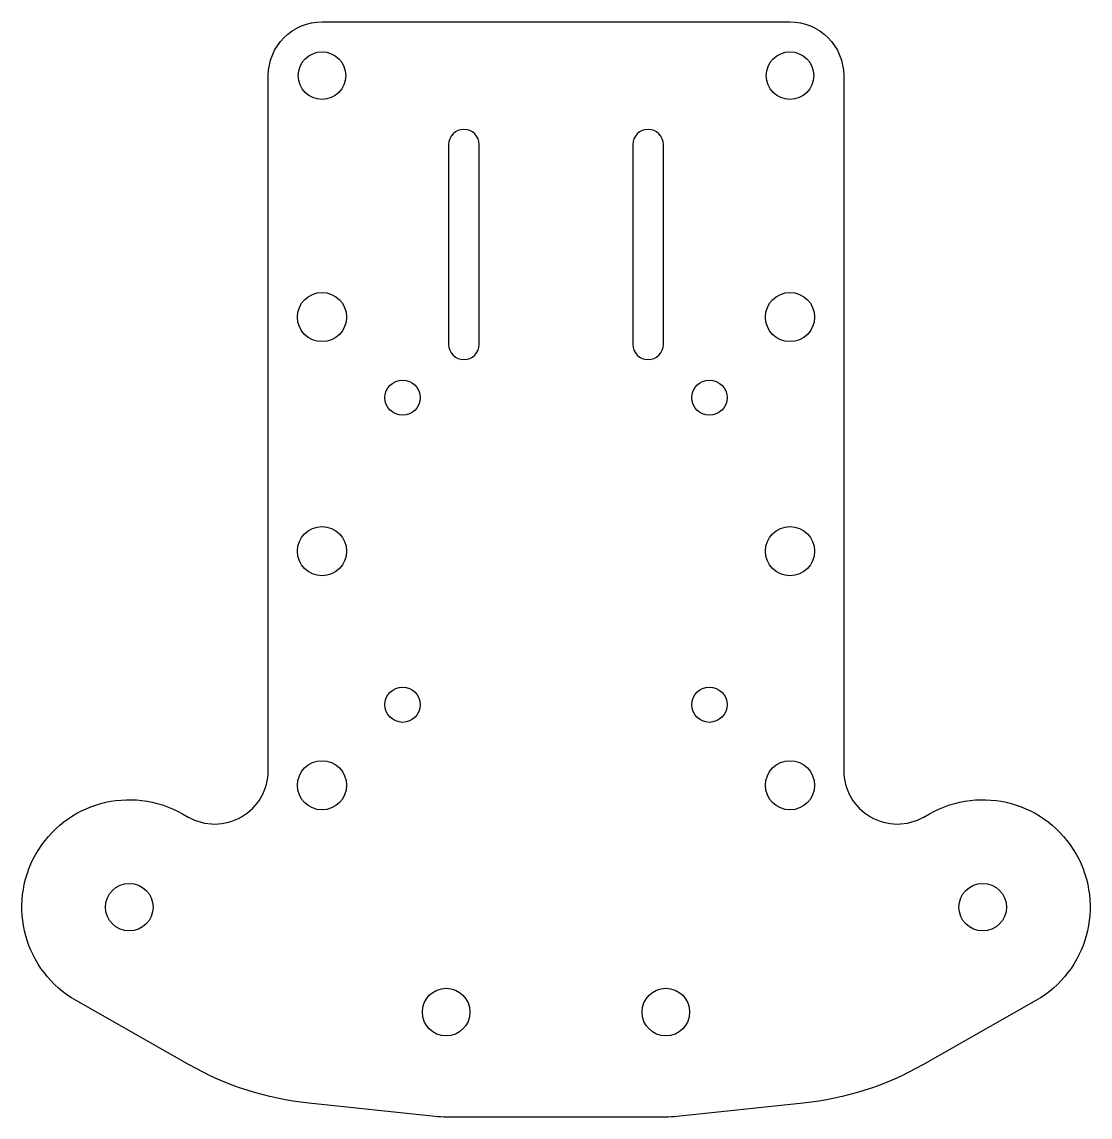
# Model space of a CAD drawing. Header units: millimetres. Extents: x -34.8 to 34.8, y 29.1 to 100.4.
import ezdxf

# ---------------------------------------------------------------- set-up
doc = ezdxf.new("R2010")
doc.units = ezdxf.units.MM
doc.layers.get('0').update_dxf_attribs({"linetype": 'CONTINUOUS'})

msp = doc.modelspace()

# ---------------------------------------------------------------- linework, layer by layer
for points in [[(15.25, 100.437, -0.414214), (18.75, 96.937), (18.75, 51.687, 0.575015), (23.979, 48.644), (24.354, 48.857, -0.999968), (31.269, 36.684), (23.904, 32.5, -0.10334), (16.116, 30), (7.874, 29.134, -0.026186), (7.16, 29.096), (-7.16, 29.096, -0.026186), (-7.874, 29.134), (-16.116, 30, -0.10334), (-23.904, 32.5), (-31.269, 36.684, -0.999968), (-24.354, 48.857), (-23.979, 48.644, 0.575015), (-18.75, 51.687), (-18.75, 96.937, -0.414214), (-15.25, 100.437)], [(-7, 92.437), (-7, 79.437, 1), (-5, 79.437), (-5, 92.437, 1)], [(7, 79.437), (7, 92.437, 1), (5, 92.437), (5, 79.437, 1)]]:
    msp.add_lwpolyline(points, format="xyb", close=True)
for centre, radius in [((-15.25, 96.937), 1.55), ((15.25, 96.937), 1.55), ((-15.25, 81.21), 1.6), ((15.25, 81.21), 1.6), ((-10, 75.96), 1.15), ((10, 75.96), 1.15), ((-15.25, 65.96), 1.6), ((15.25, 65.96), 1.6), ((-10, 55.96), 1.15), ((10, 55.96), 1.15), ((-15.25, 50.71), 1.6), ((15.25, 50.71), 1.6), ((-27.812, 42.771), 1.55), ((27.812, 42.771), 1.55), ((-7.16, 35.934), 1.55), ((7.16, 35.934), 1.55)]:
    msp.add_circle(centre, radius)

doc.saveas('drawing.dxf')
